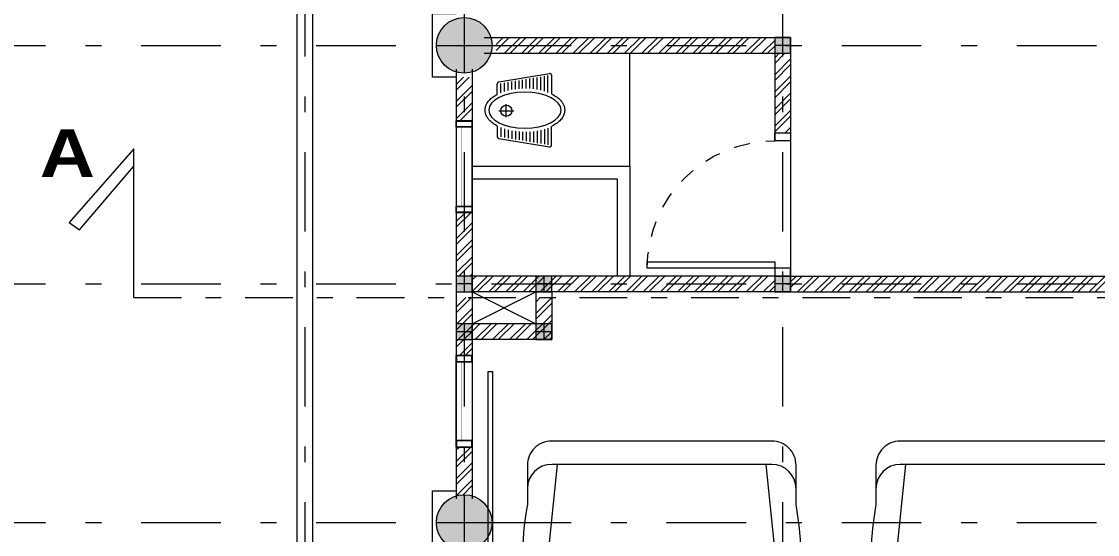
# Model space of a CAD drawing. Header units: millimetres. Extents: x -667 to -468, y -723 to -475.
# Drawn here: x -660.93 to -654.17, y -515.76 to -512.54 of the extents above; entities that cross this region are included whole.
import ezdxf

# ---------------------------------------------------------------- set-up
doc = ezdxf.new("R2010")
doc.units = ezdxf.units.MM
for name, pattern in [('CENTER', [2, 1.25, -0.25, 0.25, -0.25]), ('DASHDOT', [1, 0.5, -0.25, 0, -0.25]), ('HIDDEN', [0.375, 0.25, -0.125])]:
    doc.linetypes.add(name, pattern=pattern)
doc.layers.get('0').update_dxf_attribs({"lineweight": 9})
for name, color, linetype, lineweight in [('BLOCK', 231, 'Continuous', 5), ('COLUMN', 11, 'Continuous', 9), ('dinding', 36, 'Continuous', 9), ('DOOR', 6, 'Continuous', 5), ('Furniture', 172, 'Continuous', 0), ('GRID', 250, 'CENTER', 0), ('HIDDEN', 9, 'HIDDEN', 5), ('NOTASI', 250, 'Continuous', 5), ('pintu', 6, 'Continuous', 5)]:
    doc.layers.add(name, color=color, linetype=linetype, lineweight=lineweight)
doc.styles.get("Standard").update_dxf_attribs({"font": 'arial.ttf'})

# ---------------------------------------------------------------- blocks, each defined once
blk = doc.blocks.new('car')
for p, q in [((841.6, 598.5), (166.6, 762.3)), ((2705.1, 801.8), (890.7, 801.8)), ((890.7, 801.8), (1197.1, 656.6)), ((1212.9, 801.8), (1197.1, 656.6)), ((1770.9, 801.8), (1734.8, 656.6)), ((1889.4, 801.8), (1821.2, 656.6)), ((2276.5, 656.6), (2705.1, 801.8)), ((2788.9, 777.1), (3997.5, 653.1)), ((140.7, -688.4), (140.7, 688.4)), ((817.4, 575.1), (390.4, 678.7)), ((2439.9, 604.9), (2783.7, 716.4)), ((3997.5, -688.4), (3997.5, 688.4)), ((327.7, 629.4), (327.7, -637.3)), ((1197.1, 656.6), (2276.5, 656.6)), ((856.2, 525.8), (856.2, -533.7)), ((2980.9, 488.4), (2921.5, 483.2)), ((958.1, -450.4), (958.1, 450.4)), ((2985.4, 434.2), (2926, 429.6)), ((2989.3, 380), (2929.9, 376)), ((2992.7, 325.8), (2933.2, 322.4)), ((2995.6, 271.6), (2936.1, 268.7)), ((2998, 217.3), (2938.5, 215)), ((2999.8, 163), (2940.3, 161.2)), ((3001.2, 108.7), (2941.6, 107.5)), ((3001.9, 54.3), (2942.4, 53.8)), ((3002.2, 0), (2942.6, 0)), ((3001.9, -54.3), (2942.4, -53.8)), ((3001.2, -108.7), (2941.6, -107.5)), ((2999.8, -163), (2940.3, -161.2)), ((2995.6, -271.6), (2936.1, -268.7)), ((2998, -217.3), (2938.5, -215)), ((2992.7, -325.8), (2933.2, -322.4)), ((2989.3, -380), (2929.9, -376)), ((2985.4, -434.2), (2926, -429.6)), ((2980.9, -488.4), (2921.5, -483.2)), ((841.6, -598.5), (166.6, -762.3)), ((817.4, -583), (390.4, -686.6)), ((2439.9, -604.9), (2783.7, -716.4)), ((890.7, -801.8), (1197.1, -656.6)), ((1197.1, -656.6), (2276.5, -656.6)), ((1212.9, -801.8), (1197.1, -656.6)), ((1770.9, -801.8), (1734.8, -656.6)), ((1889.4, -801.8), (1821.2, -656.6)), ((2276.5, -656.6), (2705.1, -801.8)), ((2788.9, -777.1), (3997.5, -653.1)), ((2705.1, -801.8), (890.7, -801.8))]:
    blk.add_line(p, q)
blk.add_lwpolyline([(3745.4, 840.8, 0.089651), (3042.8, 840.8), (1264.8, 840.8, 0.073612), (557.9, 840.8), (152.4, 840.8, 0.414214), (0, 688.4), (0, -688.4, 0.414214), (152.4, -840.8), (557.9, -840.8, 0.073612), (1264.8, -840.8), (3042.8, -840.8, 0.089651), (3745.4, -840.8), (3991.1, -840.8, 0.414214), (4143.5, -688.4), (4143.5, 688.4, 0.414214), (3991.1, 840.8)], format="xyb", close=True)
for centre, radius, start, end in [((293.1, 688.4), 152.4, 90, 180), ((3845.1, 688.4), 152.4, 0, 90), ((-2601.3, 0), 5618.6, 352.36945, 7.63055), ((378.5, 629.4), 50.8, 76.36171, 180), ((2799.3, 668.1), 50.8, 6.99392, 107.96356), ((-2646.3, 0), 5537.3, 353.00608, 6.99392), ((805.4, 525.8), 50.8, 0, 76.36171), ((805.7, 450.4), 152.4, 0, 76.36171), ((2455.6, 556.6), 50.8, 107.96356, 186.22617), ((-2646.3, 0), 5081.4, 353.77383, 6.22617), ((805.7, -450.4), 152.4, 283.63829, 0), ((805.4, -533.7), 50.8, 283.63829, 0), ((2455.6, -556.6), 50.8, 173.77383, 252.03644), ((378.5, -637.3), 50.8, 180, 283.63829), ((293.1, -688.4), 152.4, 180, 270), ((2799.3, -668.1), 50.8, 252.03644, 353.00608), ((3845.1, -688.4), 152.4, 270, 0)]:
    blk.add_arc(centre, radius, start, end)
blk = doc.blocks.new('32')
at = {"layer": 'NOTASI'}
h = blk.add_hatch(color=256, dxfattribs=at)
h.paths.add_polyline_path([(2106.8221, 191.4695), (2106.7721, 191.4695), (2106.7721, 191.4195), (2106.8221, 191.4195)])
h.paths.add_polyline_path([(2106.8721, 191.4695), (2106.8221, 191.4695), (2106.8221, 191.4195), (2106.8721, 191.4195)])
h.paths.add_polyline_path([(2106.8721, 191.4195), (2106.8221, 191.4195), (2106.8221, 191.3695), (2106.8721, 191.3695)])
h.paths.add_polyline_path([(2106.8221, 191.4195), (2106.7721, 191.4195), (2106.7721, 191.3695), (2106.8221, 191.3695)])
at = {"layer": 'BLOCK'}
for p, q in [((2106.8221, 191.4695), (2106.8221, 191.3695)), ((2106.7721, 191.4195), (2106.8721, 191.4195))]:
    blk.add_line(p, q, dxfattribs=at)
blk.add_lwpolyline([(2106.8721, 191.4695), (2106.7721, 191.4695), (2106.7721, 191.3695), (2106.8721, 191.3695)], close=True, dxfattribs=at)
blk = doc.blocks.new('*U613')
for points in [[(81823.4, 24533.4), (81823.4, 25333.4), (81783.4, 25333.4), (81783.4, 24533.4)], [(80973.4, 24433.4), (81023.4, 24433.4), (81023.4, 24533.4), (80973.4, 24533.4)], [(81823.4, 24533.4), (81873.4, 24533.4), (81873.4, 24433.4), (81823.4, 24433.4)]]:
    blk.add_lwpolyline(points, close=True)
at = {"layer": 'HIDDEN'}
blk.add_arc((81823.4, 24533.4), 800, 90, 180, dxfattribs=at)
blk = doc.blocks.new('e')
for p, q in [((208.4876, -86.9222), (208.8058, -86.8692)), ((208.6599, -86.9637), (208.6599, -86.905)), ((208.6826, -86.9647), (208.6826, -86.9012)), ((208.7054, -86.9668), (208.7054, -86.8974)), ((208.7281, -86.97), (208.7281, -86.8936)), ((208.7508, -86.9745), (208.7508, -86.8899)), ((208.7735, -86.9806), (208.7735, -86.8861)), ((208.7963, -86.988), (208.7963, -86.8823)), ((208.819, -86.8804), (208.819, -86.9977)), ((208.4781, -87.0005), (208.4781, -86.9334)), ((208.5008, -86.9902), (208.5008, -86.9315)), ((208.5235, -86.9822), (208.5235, -86.9277)), ((208.5463, -86.9758), (208.5463, -86.9239)), ((208.569, -86.971), (208.569, -86.9202)), ((208.5917, -86.9674), (208.5917, -86.9164)), ((208.6144, -86.9651), (208.6144, -86.9126)), ((208.6372, -86.9639), (208.6372, -86.9088)), ((208.4781, -87.1995), (208.4781, -87.2666)), ((208.5008, -87.2098), (208.5008, -87.2685)), ((208.5235, -87.2178), (208.5235, -87.2723)), ((208.5463, -87.2242), (208.5463, -87.2761)), ((208.569, -87.229), (208.569, -87.2798)), ((208.5917, -87.2326), (208.5917, -87.2836)), ((208.6144, -87.2349), (208.6144, -87.2874)), ((208.6372, -87.2361), (208.6372, -87.2912)), ((208.6599, -87.2363), (208.6599, -87.295)), ((208.6826, -87.2353), (208.6826, -87.2988)), ((208.7054, -87.2332), (208.7054, -87.3026)), ((208.7281, -87.23), (208.7281, -87.3064)), ((208.7508, -87.2255), (208.7508, -87.3101)), ((208.7735, -87.2194), (208.7735, -87.3139)), ((208.7963, -87.212), (208.7963, -87.3177)), ((208.819, -87.3196), (208.819, -87.2023)), ((208.4876, -87.2778), (208.8058, -87.3308))]:
    blk.add_line(p, q)
for centre, start, end in [((208.8076, -86.8804), 0, 99.46232), ((208.4894, -86.9334), 99.46232, 180), ((208.4894, -87.2666), 180, 260.53768), ((208.8076, -87.3196), 260.53768, 0)]:
    blk.add_arc(centre, 0.0114, start, end)
at = {"extrusion": (0, 0, -1)}
blk.add_ellipse((208.6514, -87.1), major_axis=(-0.2273, 0), ratio=0.5, start_param=3.141593, end_param=9.424778, dxfattribs=at)
for points, knots in [([(208.4781, -87.1995), (208.4701, -87.1954), (208.4626, -87.1909), (208.4467, -87.1801), (208.4387, -87.1736), (208.4267, -87.1616), (208.4223, -87.1563), (208.4145, -87.1453), (208.4112, -87.1395), (208.4065, -87.1287), (208.4048, -87.1238), (208.4024, -87.1136), (208.4016, -87.1085), (208.4012, -87.0981), (208.4015, -87.0929), (208.4031, -87.0826), (208.4044, -87.0776), (208.4079, -87.0677), (208.4101, -87.0629), (208.4153, -87.0536), (208.4183, -87.0492), (208.4249, -87.0406), (208.4286, -87.0364), (208.4402, -87.025), (208.4489, -87.0182), (208.4647, -87.0079), (208.4712, -87.0041), (208.4781, -87.0005)], [8.653065, 8.653065, 8.653065, 8.653065, 8.790224, 8.790224, 8.964083, 8.964083, 9.08625, 9.08625, 9.208417, 9.208417, 9.306285, 9.306285, 9.404152, 9.404152, 9.50202, 9.50202, 9.599888, 9.599888, 9.697756, 9.697756, 9.795624, 9.795624, 9.893492, 9.893492, 10.078458, 10.078458, 10.19649, 10.19649, 10.19649, 10.19649]), ([(208.819, -86.9977), (208.8289, -87.0025), (208.8381, -87.0077), (208.8561, -87.0198), (208.8646, -87.0268), (208.8767, -87.0393), (208.8811, -87.0445), (208.8886, -87.0553), (208.8918, -87.061), (208.8964, -87.0717), (208.8981, -87.0767), (208.9004, -87.0868), (208.9011, -87.092), (208.9013, -87.0981), (208.9014, -87.0991), (208.9014, -87.1), (208.9014, -87.1045), (208.901, -87.1089), (208.8995, -87.1177), (208.8984, -87.1221), (208.8955, -87.1306), (208.8937, -87.1348), (208.8895, -87.1428), (208.8872, -87.1468), (208.8818, -87.1544), (208.8789, -87.158), (208.8692, -87.1689), (208.8616, -87.1757), (208.8447, -87.1882), (208.8353, -87.1939), (208.8232, -87.2002), (208.8211, -87.2013), (208.819, -87.2023)], [5.479622, 5.479622, 5.479622, 5.479622, 5.644933, 5.644933, 5.829898, 5.829898, 5.949882, 5.949882, 6.069866, 6.069866, 6.167624, 6.167624, 6.265382, 6.265382, 6.283185, 6.283185, 6.283185, 6.367331, 6.367331, 6.451477, 6.451477, 6.535622, 6.535622, 6.619768, 6.619768, 6.703914, 6.703914, 6.877773, 6.877773, 7.051632, 7.051632, 7.086748, 7.086748, 7.086748, 7.086748])]:
    blk.add_open_spline(points, degree=3, knots=knots)
at = {"layer": 'Furniture'}
for points in [[(208.4881, -87.1033), (208.5811, -87.1033)], [(208.5346, -87.144), (208.5346, -87.0627)]]:
    blk.add_lwpolyline(points, dxfattribs=at)
blk.add_circle((208.5346, -87.1033), 0.0352, dxfattribs=at)
blk = doc.blocks.new('kolommm bulat')
at = {"layer": 'NOTASI'}
h = blk.add_hatch(color=256, dxfattribs=at)
h.paths.add_polyline_path([(-808.9141, -494.9305), (-808.9141, -495.1055), (-808.7391, -495.1055, 0.414214)])
h.paths.add_polyline_path([(-808.9141, -494.9305, 0.414214), (-809.0891, -495.1055), (-808.9141, -495.1055)])
h.paths.add_polyline_path([(-808.9141, -495.1055), (-809.0891, -495.1055, 0.414214), (-808.9141, -495.2805)])
h.paths.add_polyline_path([(-808.7391, -495.1055), (-808.9141, -495.1055), (-808.9141, -495.2805, 0.414214)])
for p, q in [((-808.9141, -494.9305), (-808.9141, -495.2805)), ((-809.0891, -495.1055), (-808.7391, -495.1055))]:
    blk.add_line(p, q)
blk.add_circle((-808.9141, -495.1055), 0.175)
blk = doc.blocks.new('VFE')
for points in [[(-641.3645, -508.7381), (-641.3245, -508.7381), (-641.3245, -508.6381), (-641.3645, -508.6381)], [(-640.7895, -508.7381), (-641.3645, -508.7381), (-641.3645, -508.6381), (-640.7895, -508.6381)], [(-641.3265, -508.6401), (-641.3625, -508.6401), (-641.3625, -508.7361), (-641.3265, -508.7361)], [(-640.8295, -508.7381), (-640.7895, -508.7381), (-640.7895, -508.6381), (-640.8295, -508.6381)], [(-640.7915, -508.6401), (-640.8275, -508.6401), (-640.8275, -508.7361), (-640.7915, -508.7361)]]:
    blk.add_lwpolyline(points, close=True)
at = {"linetype": 'CENTER', "ltscale": 0.1, "const_width": 0.002}
blk.add_lwpolyline([(-641.3245, -508.7031), (-640.8295, -508.7031)], dxfattribs=at)

msp = doc.modelspace()

# ---------------------------------------------------------------- hatches: boundary and pattern name
at = {"layer": 'NOTASI'}
h = msp.add_hatch(dxfattribs=at)
h.set_pattern_fill('ANSI32', color=256, scale=0.008, style=0)
h.paths.add_polyline_path([(-656.0983, -512.7381), (-656.1983, -512.7381), (-656.1983, -513.2381), (-656.0983, -513.2381)])
h.paths.add_polyline_path([(-656.1983, -512.6381), (-657.9483, -512.6381), (-657.9483, -512.7381), (-656.1983, -512.7381)])
h.paths.add_polyline_path([(-658.0983, -512.8881), (-658.1983, -512.8881), (-658.1983, -513.1631), (-658.0983, -513.1631)])
h.paths.add_polyline_path([(-658.0983, -513.7381), (-658.1983, -513.7381), (-658.1983, -514.1381), (-658.0983, -514.1381)])
h.paths.add_polyline_path([(-656.1983, -514.1381), (-658.0983, -514.1381), (-658.0983, -514.2381), (-656.1983, -514.2381)])
h = msp.add_hatch(dxfattribs=at)
h.set_pattern_fill('ANSI32', color=256, scale=0.008, style=0)
h.paths.add_polyline_path([(-653.0983, -514.2738), (-653.1983, -514.2738), (-653.1983, -515.5381), (-653.0983, -515.5381)])
h.paths.add_polyline_path([(-653.0983, -512.8381), (-653.1983, -512.8381), (-653.1983, -514.1381), (-653.0983, -514.1381)])
h.paths.add_polyline_path([(-654.0983, -514.1381), (-656.0983, -514.1381), (-656.0983, -514.2381), (-654.0983, -514.2381)])
h = msp.add_hatch(dxfattribs=at)
h.set_pattern_fill('ANSI32', color=256, scale=0.008, style=0)
h.paths.add_polyline_path([(-658.0983, -514.2738), (-658.1983, -514.2738), (-658.1983, -514.6381), (-658.0983, -514.6381)])
h.paths.add_polyline_path([(-657.5983, -514.2738), (-657.6983, -514.2738), (-657.6983, -514.4381), (-658.0983, -514.4381), (-658.0983, -514.5381), (-657.5983, -514.5381)])
h.paths.add_polyline_path([(-658.0983, -515.2131), (-658.1983, -515.2131), (-658.1983, -515.5204, -0.145898), (-658.0983, -515.5204)])

# ---------------------------------------------------------------- linework, layer by layer
at = {"color": 1, "linetype": 'DASHDOT', "lineweight": 20, "ltscale": 0.6}
msp.add_line((-660.2238, -514.2738), (-640.2676, -514.2738), dxfattribs=at)
for points in [[(-658.1983, -512.8881), (-658.3483, -512.8881), (-658.3483, -512.4881), (-658.1983, -512.4881)], [(-658.1983, -515.8881), (-658.3483, -515.8881), (-658.3483, -515.4881), (-658.1983, -515.4881)]]:
    msp.add_lwpolyline(points)
at = {"color": 1, "ltscale": 0.6}
msp.add_lwpolyline([(-660.2238, -514.2738), (-660.2238, -513.3386), (-660.6299, -513.8026), (-660.5635, -513.8476), (-660.2238, -513.448)], dxfattribs=at)
at = {"layer": 'dinding'}
for p, q in [((-659.1983, -525.7381), (-659.1983, -505.6381)), ((-659.0983, -525.6381), (-659.0983, -505.7381)), ((-658.0233, -512.6381), (-656.0983, -512.6381)), ((-656.0983, -512.6381), (-656.0983, -514.2381)), ((-658.0233, -512.7381), (-656.1983, -512.7381)), ((-656.1983, -512.7381), (-656.1983, -513.2881)), ((-658.1983, -512.8381), (-658.1983, -515.5381)), ((-658.0983, -512.8381), (-658.0983, -515.5381)), ((-656.1983, -514.0481), (-656.1983, -514.1381)), ((-656.1983, -514.1381), (-658.0983, -514.1381)), ((-656.0983, -514.1381), (-654.0983, -514.1381)), ((-656.0983, -514.2381), (-658.0983, -514.2381)), ((-657.6983, -514.2381), (-657.6983, -514.4381)), ((-657.5983, -514.2381), (-657.5983, -514.5381)), ((-656.0983, -514.2381), (-654.0983, -514.2381)), ((-657.6983, -514.4381), (-658.0983, -514.4381)), ((-657.5983, -514.5381), (-658.0983, -514.5381)), ((-657.9983, -519.0743), (-657.9983, -514.7381)), ((-657.9983, -514.7381), (-657.9683, -514.7381)), ((-657.9683, -519.0743), (-657.9683, -514.7381))]:
    msp.add_line(p, q, dxfattribs=at)
at = {"layer": 'Furniture', "ltscale": 0.6}
for p, q in [((-657.1083, -513.4481), (-657.1083, -512.7381)), ((-658.0983, -513.4481), (-657.1083, -513.4481)), ((-657.1083, -513.4481), (-657.1083, -514.1381)), ((-658.0983, -513.5281), (-657.1883, -513.5281)), ((-657.1883, -513.5281), (-657.1883, -514.1381))]:
    msp.add_line(p, q, dxfattribs=at)
at = {"layer": 'GRID', "linetype": 'DASHDOT', "lineweight": 0}
for p, q in [((-659.1483, -503.4591), (-659.1483, -527.0326)), ((-658.1483, -503.4591), (-658.1483, -527.0326)), ((-656.1483, -503.4591), (-656.1483, -527.0326)), ((-662.3772, -512.6881), (-637.6281, -512.6881)), ((-662.3772, -514.1881), (-653.1483, -514.1881)), ((-662.3772, -515.6881), (-637.6281, -515.6881))]:
    msp.add_line(p, q, dxfattribs=at)
at = {"layer": 'NOTASI'}
for p, q in [((-658.0983, -514.2381), (-657.6983, -514.4381)), ((-658.0983, -514.4381), (-657.6983, -514.2381))]:
    msp.add_line(p, q, dxfattribs=at)

# ---------------------------------------------------------------- block references
at = {"layer": 'COLUMN'}
for p in [(150.7658, -17.5826), (150.7658, -20.5826)]:
    msp.add_blockref('kolommm bulat', p, dxfattribs=at)
at = {"layer": 'COLUMN', "rotation": 270}
for p in [(-847.5678, 1594.134), (-849.5678, 1592.634), (-849.0678, 1592.634), (-847.5678, 1592.634), (-849.5678, 1592.334), (-849.0678, 1592.334)]:
    msp.add_blockref('32', p, dxfattribs=at)
at = {"layer": 'DOOR', "xscale": -0.0009999999999763531, "yscale": 0.0009999999999763531, "zscale": 0.0009999999999763531, "rotation": 89.99999999986969}
msp.add_blockref('*U613', (-631.6649, -432.2647), dxfattribs=at)
at = {"layer": 'Furniture'}
msp.add_blockref('e', (-866.4185, -425.9956), dxfattribs=at)
at = {"layer": 'Furniture', "lineweight": 20, "xscale": 0.00100372439036608, "yscale": 0.00100372439036608, "zscale": 0.00100372439036608, "rotation": 90}
for p in [(-656.9076, -519.3344), (-654.7183, -519.3344)]:
    msp.add_blockref('car', p, dxfattribs=at)
at = {"layer": 'pintu', "xscale": -1, "rotation": 270}
msp.add_blockref('VFE', (-149.4602, 127.6264), dxfattribs=at)
at = {"layer": 'pintu', "rotation": 270}
msp.add_blockref('VFE', (-149.4602, -1156.0026), dxfattribs=at)

# ---------------------------------------------------------------- texts
at = {"color": 1, "ltscale": 0.6, "insert": (-660.4678, -513.2157), "char_height": 0.3, "width": 0.881649, "attachment_point": 3}
msp.add_mtext('{\\fArial Black|b0|i0|c0|p34;A}', dxfattribs=at)

doc.saveas('drawing.dxf')
